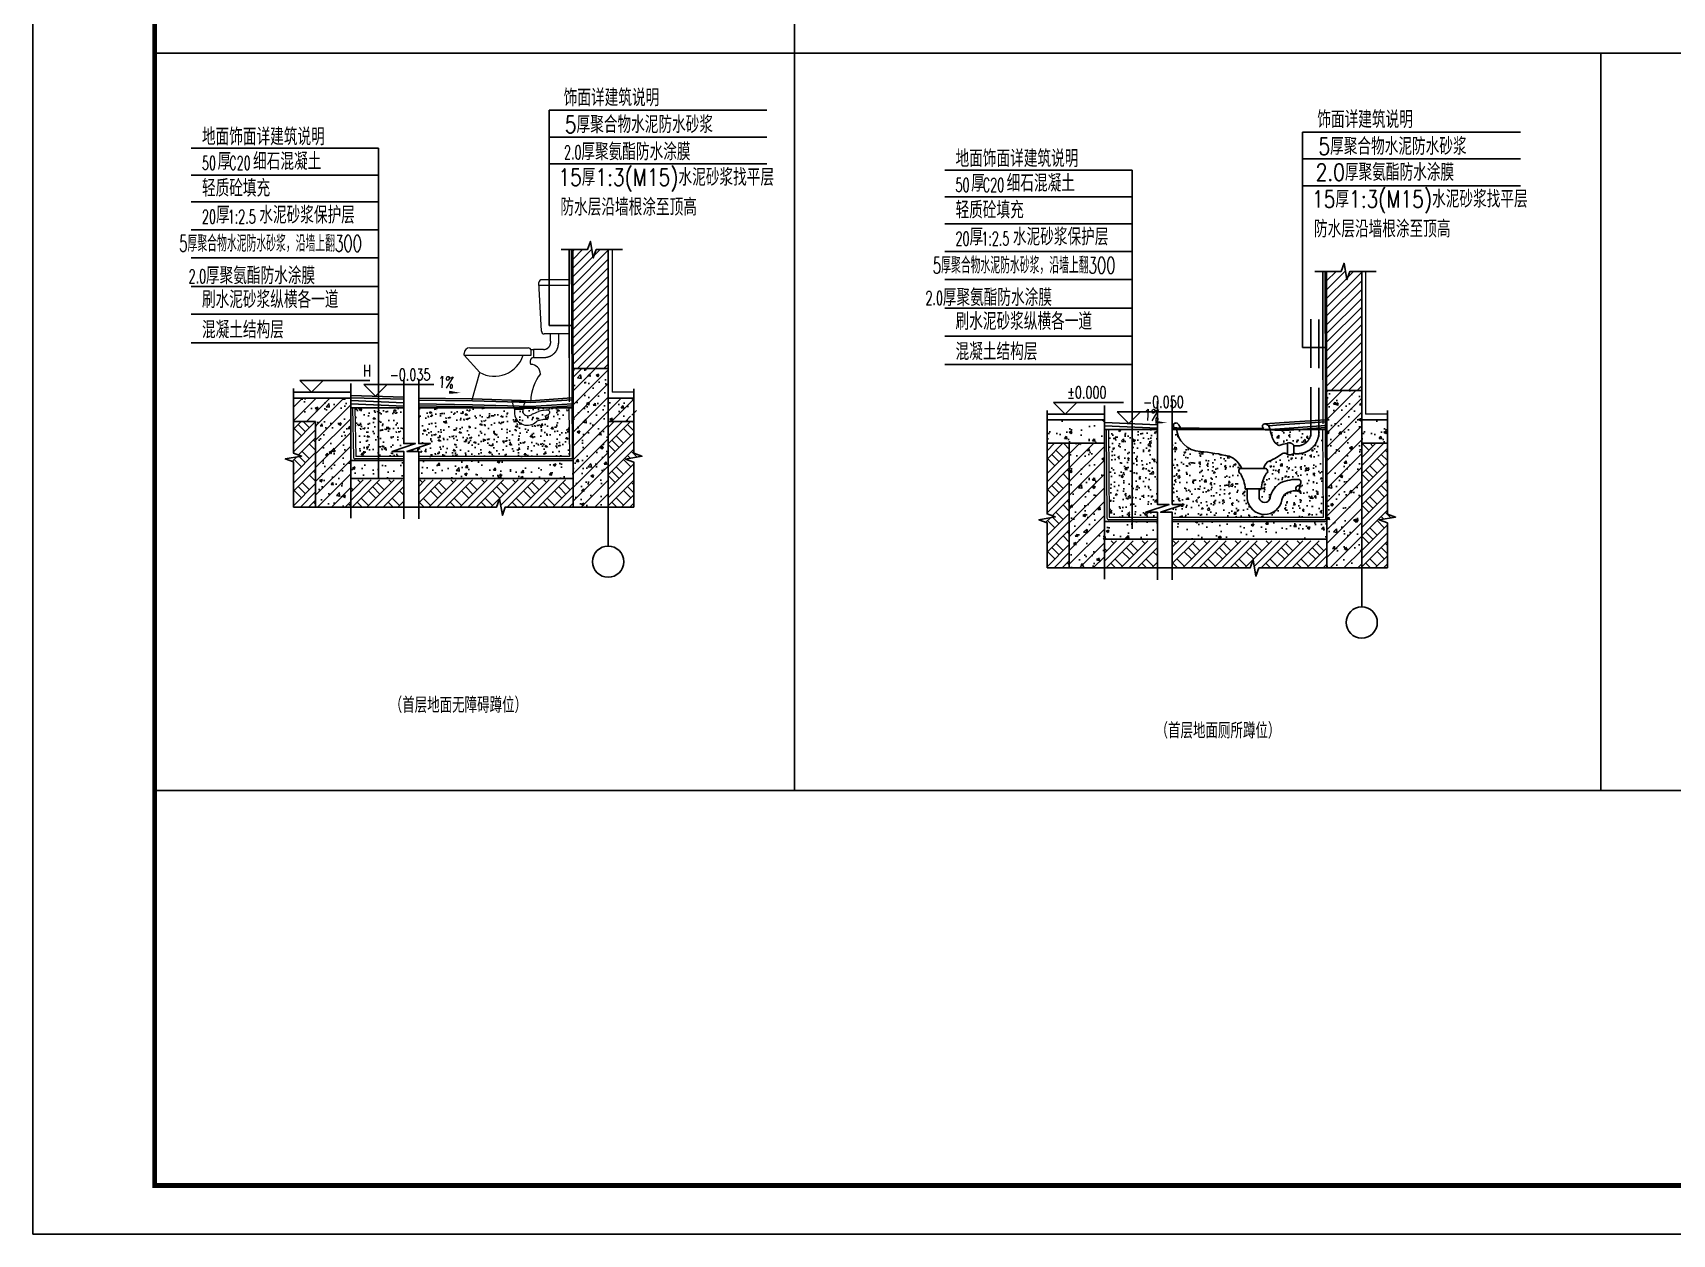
# Model space of a CAD drawing. Extents: x -1041549 to 749950, y -354245 to 17554.
# Drawn here: x -665001 to -656595, y -216064 to -209906 of the extents above; entities that cross this region are included whole.
import ezdxf
from ezdxf.enums import TextEntityAlignment as Align

# ---------------------------------------------------------------- set-up
doc = ezdxf.new("R2010")
doc.units = 0
doc.header["$LTSCALE"] = 1000
doc.header["$MEASUREMENT"] = 0
doc.linetypes.add('DASH', pattern=[0.35, 0.25, -0.1])
doc.linetypes.add('HIDDEN', pattern=[7.5, 5, -2.5])
for name, color, linetype in [('08', 8, 'Continuous'), ('8', 8, 'Continuous'), ('9', 9, 'Continuous'), ('AXIS', 3, 'Continuous'), ('AXIS_TEXT', 7, 'Continuous'), ('DIM_ELEV', 3, 'Continuous'), ('DIM_SYMB', 3, 'Continuous'), ('DOTE', 1, 'Continuous'), ('PUB_DIM', 3, 'Continuous'), ('PUB_TEXT', 7, 'Continuous'), ('PUB_TITLE', 4, 'Continuous'), ('WALL', 4, 'Continuous'), ('填充', 8, 'Continuous')]:
    doc.layers.add(name, color=color, linetype=linetype)
doc.layers.add('看线', color=253, linetype='Continuous', lineweight=13)
doc.styles.add('_TCH_DIM', font='SIMPLEX', dxfattribs={"bigfont": 'GBCBIG'})
doc.styles.add('COMPLEX', font='COMPLEX')
doc.styles.add('HZ', font='rs.shx', dxfattribs={"width": 0.8, "bigfont": 'hztxt.shx'})
doc.styles.add('天正', font='SIMPLEX', dxfattribs={"width": 0.8, "bigfont": 'HZTXT'})
pattern_1 = [(50, (-1325504.1, 1846505.72), (143.4520365, -12.550427), [15, -165]), (355, (-1325504.1, 1846505.72), (-27.750267, 150.438427), [12, -132]), (100.4514, (-1325492.14, 1846504.67), (115.701876, 137.887908), [12.748038, -140.228422]), (46.1842, (-1325504.1, 1846545.72), (213.44821, -33.103803), [22.5, -247.5]), (96.6356, (-1325486.3, 1846542.96), (186.932541, 194.823574), [19.122058, -210.3426]), (351.1842, (-1325504.1, 1846545.72), (186.93239, 194.82372), [18, -198]), (21, (-1325484.1, 1846535.72), (119.3814104, -80.523778), [15, -165]), (326, (-1325484.1, 1846535.72), (48.663066, 145.030009), [12, -132]), (71.4514, (-1325474.15, 1846529.01), (168.044526, 64.506099), [12.748038, -140.228422]), (37.5, (-1325504.095, 1846505.72), (2.4319711, 66.5787708), [0, -130.4, 0, -134, 0, -132.5]), (7.5, (-1325504.095, 1846505.72), (52.6139075, 78.8823424), [0, -76.4, 0, -127.4, 0, -50.5]), (327.5, (-1325548.695, 1846505.72), (106.7644872, -4.5109743), [0, -50, 0, -156, 0, -207]), (317.5, (-1325568.695, 1846505.72), (116.637234, 20.0209965), [0, -65, 0, -103.6, 0, -147])]
pattern_2 = [(50, (-1919663.35, -380402.55), (91.0923345, -7.9695428), [9.525, -104.775]), (355, (-1919663.35, -380402.55), (-17.621413, 95.5283214), [7.62, -83.82]), (100.451, (-1919655.76, -380403.21), (73.471251, 87.558344), [8.095, -89.045]), (46.1842, (-1919663.35, -380377.15), (135.53952, -21.021164), [14.2875, -157.1625]), (96.6356, (-1919652.05, -380378.9), (118.702117, 123.712778), [12.1425, -133.5675]), (351.184, (-1919663.35, -380377.15), (118.702303, 123.712559), [11.43, -125.73]), (21, (-1919650.65, -380383.5), (75.80744, -51.1327593), [9.525, -104.775]), (326, (-1919650.65, -380383.5), (30.901014, 92.093983), [7.62, -83.82]), (71.4514, (-1919644.33, -380387.76), (106.7082454, 40.961429), [8.095, -89.045]), (37.5, (-1919663.35, -380402.546), (1.5443016, 42.2775194), [0, -82.804, 0, -85.09, 0, -84.1375]), (7.5, (-1919663.35, -380402.546), (33.4098313, 50.0902874), [0, -48.514, 0, -80.899, 0, -32.0675]), (327.5, (-1919691.67, -380402.546), (67.7952976, -2.864372), [0, -31.75, 0, -99.06, 0, -131.445]), (317.5, (-1919704.37, -380402.546), (74.0645907, 12.7132455), [0, -41.275, 0, -65.786, 0, -93.345])]

# ---------------------------------------------------------------- blocks, each defined once
blk = doc.blocks.new('A$C54A371CA')
at = {"layer": '看线'}
for p, q in [((396.6, 482), (384.1, 731.8)), ((384.8, 717.7), (538.9, 717.7)), ((538.9, 746.2), (398.5, 746.2)), ((538.9, 468.3), (411, 468.3)), ((483.8, 468.4), (443.5, 468.4)), ((0, 359.2), (0, 368.3)), ((0, 359.2), (1.4, 359.2)), ((80.1, 270.7), (1.4, 359.2)), ((1.4, 359.2), (343.3, 359.2)), ((28.8, 397.1), (328.9, 397.1)), ((342.2, 388.2), (355.8, 388.2)), ((343.3, 359.2), (343.3, 382.7)), ((355.8, 347.9), (345.1, 344.6)), ((355.8, 388.2), (355.8, 347.9)), ((40, 125.9), (80.1, 270.7)), ((245.1, 121.6), (314, 121.6)), ((249.3, 125.9), (309.9, 125.9)), ((258.6, 82.9), (258.6, 58.3)), ((258.6, 82.9), (300.6, 82.9)), ((300.6, 82.9), (300.6, 72.4))]:
    blk.add_line(p, q, dxfattribs=at)
at = {"layer": '看线', "linetype": 'HIDDEN'}
for p, q in [((443.5, 434.2), (443.5, 468.3)), ((483.9, 468.3), (483.9, 419.9)), ((407.5, 388.2), (355.8, 388.2)), ((355.8, 347.9), (411.8, 347.9))]:
    blk.add_line(p, q, dxfattribs=at)
at = {"layer": '看线'}
blk.add_lwpolyline([(433.5, 77.3, -0.596526), (427.8, 52.1, 0.846514), (426.2, 30.1, 0.359148), (431.8, 53.9, -3.00203)], format="xyb", dxfattribs=at)
for centre, radius, start, end in [((398.5, 731.8), 14.4, 90.00002, 180.00002), ((411, 482.7), 14.4, 182.86362, 270.00002), ((28.8, 368.3), 28.8, 90.00002, 180.00002), ((155.4, 406.3), 155.1, 240.95987, 342.30554), ((328.9, 382.7), 14.4, 0.00002, 90.00002), ((367.5, 326.8), 28.6, 141.61449, 211.4862), ((577.6, 118.7), 235.8, 142.22797, 178.24962), ((342.8, 263.5), 48.4, 359.66226, 89.66226), ((249.8, 121.3), 4.69, 97.02066, 232.29444), ((238.2, 110.2), 11.5, 11.79293, 40.12639), ((-340.4, -86.6), 622.5, 15.8024, 18.65554), ((899.5, -86.6), 622.5, 161.3445, 164.19764), ((321, 110.2), 11.5, 139.87364, 168.20711), ((309.3, 121.3), 4.69, 307.7056, 82.97938), ((324.6, 66.4), 66.5, 187.06602, 314.13945), ((326.2, 74.6), 25.7, 184.79949, 276.8665), ((329.6, 78.4), 29.3, 269.34607, 315.5539), ((-138.6, 1277.8), 1314.3, 291.84754, 293.28219), ((412.6, -60.8), 89.8, 96.76202, 117.68934), ((433.5, -128.9), 206.2, 90, 104.77318), ((420.6, -60.7), 91, 86.45091, 101.77874)]:
    blk.add_arc(centre, radius, start, end, dxfattribs=at)
at = {"layer": '看线', "linetype": 'HIDDEN'}
for centre, radius, start, end in [((406.6, 426), 37.8, 271.39117, 12.52954), ((411.8, 419.9), 72.1, 312.79084, 1.32794), ((411.8, 419.9), 72, 270.00002, 312.7768)]:
    blk.add_arc(centre, radius, start, end, dxfattribs=at)
blk = doc.blocks.new('_AXISO')
blk.add_circle((0, 0), 0.5)
at = {"layer": 'AXIS_TEXT', "style": 'COMPLEX', "width": 1.041667}
blk.add_attdef('A', text='', height=0.56, dxfattribs=at).set_placement((-0.25, -0.28), (0.25, -0.28), align=Align.FIT)
blk = doc.blocks.new('A$C86594536')
at = {"linetype": 'DASH'}
for p, q in [((705.3, 483), (705.3, 1089.3)), ((745.9, 480.9), (745.9, 1087.2)), ((617, 393.9), (617.9, 434.6))]:
    blk.add_line(p, q, dxfattribs=at)
for p, q in [((464.4, 521.4), (38.6, 521.4)), ((584.6, 386.8), (584.6, 448.8)), ((374, 213.1), (445.1, 213.1))]:
    blk.add_line(p, q)
for points in [[(584.6, 448.8, -0.282964), (617.9, 434.6, -0.109279)], [(746.1, 496.6, -0.447155), (617, 393.9, -0.399621)], [(705.3, 496.6, -0.461066), (617.9, 434.6, -7.531578)], [(584.3, 386.8, 0.207005), (617, 393.9, 0.244222)]]:
    blk.add_lwpolyline(points, format="xyb", dxfattribs=at)
for points in [[(409.5, 316.7), (350.6, 316.7, 0.833833), (343.5, 290.3, -0.114684), (368.9, 213.1, 0.914346), (374, 213.1)], [(409.5, 316.7), (468.5, 316.7, -0.833833), (475.6, 290.3, 0.114684), (450.2, 213.1, -0.914346), (445.1, 213.1)], [(440, 213.1), (440, 165, 0.840809), (495.9, 166.8, -0.220309), (549.8, 243, -0.124884), (647.3, 260.3)], [(647.3, 260.3, -0.596526), (640.2, 228.7, 0.846514), (638.2, 201.3, 0.359148), (645.2, 231, -3.00203)], [(379, 213.1), (379, 160.5, 0.870749), (556, 156.4, -0.207932), (578.7, 189.3, -0.166888), (638.2, 201.3)]]:
    blk.add_lwpolyline(points, format="xyb")
at = {"layer": 'WALL'}
for points in [[(38.6, 521.4, 0.116062), (22.3, 545.8, 0.853199), (1, 532.6, 0.414214), (16.2, 525.5, 0.391873), (138.2, 403.6, -0.039653), (285.5, 379.2, -0.207988), (350.6, 316.7)], [(464.4, 521.4, -0.787367), (467.2, 545.3, -0.343113), (492.9, 525.1, 0.008139), (505, 483.8, 0.229251), (541.6, 434, -0.116501), (584.6, 444.2)], [(463.1, 316.7, -0.00397), (463.4, 319.2, -0.228721), (493.9, 356.8, 0.085904), (559.9, 394.4, -0.278038), (584.6, 390.4)]]:
    blk.add_lwpolyline(points, format="xyb", dxfattribs=at)

msp = doc.modelspace()

# ---------------------------------------------------------------- hatches: boundary and pattern name
h = msp.add_hatch()
h.set_pattern_fill('钢筋混凝土', color=8, scale=20)
h.set_pattern_definition([(45, (-1325504.095, 1846505.72), (-35.3553391, 35.3553391), []), (50, (-1325504.1, 1846505.72), (143.4520365, -12.550427), [15, -165]), (355, (-1325504.1, 1846505.72), (-27.750267, 150.438427), [12, -132]), (100.4514, (-1325492.14, 1846504.67), (115.701876, 137.887908), [12.748038, -140.228422]), (46.1842, (-1325504.1, 1846545.72), (213.44821, -33.103803), [22.5, -247.5]), (96.6356, (-1325486.3, 1846542.96), (186.932541, 194.823574), [19.122058, -210.3426]), (351.1842, (-1325504.1, 1846545.72), (186.93239, 194.82372), [18, -198]), (21, (-1325484.1, 1846535.72), (119.3814104, -80.523778), [15, -165]), (326, (-1325484.1, 1846535.72), (48.663066, 145.030009), [12, -132]), (71.4514, (-1325474.15, 1846529.01), (168.044526, 64.506099), [12.748038, -140.228422]), (37.5, (-1325504.095, 1846505.72), (2.4319711, 66.5787708), [0, -130.4, 0, -134, 0, -132.5]), (7.5, (-1325504.095, 1846505.72), (52.6139075, 78.8823424), [0, -76.4, 0, -127.4, 0, -50.5]), (327.5, (-1325548.695, 1846505.72), (106.7644872, -4.5109743), [0, -50, 0, -156, 0, -207]), (317.5, (-1325568.695, 1846505.72), (116.637234, 20.0209965), [0, -65, 0, -103.6, 0, -147])])
h.paths.add_polyline_path([(-663370.7, -211797.9), (-663370.7, -211777.9), (-663664.5, -211777.9), (-663664.5, -211897.9), (-663550.7, -211897.9), (-663550.7, -212336.5), (-663370.7, -212336.5), (-663370.7, -212189.4), (-663370.7, -212098.3), (-663370.7, -212098.3)])
h = msp.add_hatch()
h.set_pattern_fill('混凝土', color=8, scale=20)
h.set_pattern_definition([(50, (-1934278.35, -384359.55), (143.452037, -12.550427), [15, -165]), (355, (-1934278.35, -384359.55), (-27.750267, 150.438427), [12, -132]), (100.4514, (-1934266.4, -384360.59), (115.701876, 137.887908), [12.748038, -140.228422]), (46.1842, (-1934278.35, -384319.55), (213.44821, -33.103803), [22.5, -247.5]), (96.6356, (-1934260.56, -384322.3), (186.93254, 194.823574), [19.122058, -210.3426]), (351.1842, (-1934278.35, -384319.55), (186.93239, 194.82372), [18, -198]), (21, (-1934258.35, -384329.55), (119.38141, -80.523778), [15, -165]), (326, (-1934258.35, -384329.55), (48.663066, 145.030009), [12, -132]), (71.4514, (-1934248.4, -384336.26), (168.044526, 64.5061), [12.748038, -140.228422]), (37.5, (-1934278.35, -384359.546), (2.431971, 66.5787708), [0, -130.4, 0, -134, 0, -132.5]), (7.5, (-1934278.35, -384359.55), (52.6139075, 78.8823424), [0, -76.4, 0, -127.4, 0, -50.5]), (327.5, (-1934322.95, -384359.546), (106.7644872, -4.5109743), [0, -50, 0, -156, 0, -207]), (317.5, (-1934342.95, -384359.55), (116.637234, 20.0209965), [0, -65, 0, -103.6, 0, -147])])
h.paths.add_polyline_path([(-659800.4, -211889.8), (-659800.4, -212009.8), (-659686.5, -212009.8), (-659506.5, -212009.8), (-659506.5, -211909.8), (-659506.5, -211889.8)])
h = msp.add_hatch()
h.set_pattern_fill('混凝土', color=8, scale=20)
h.set_pattern_definition([(50, (-1932664.95, -384359.55), (143.452037, -12.550427), [15, -165]), (355, (-1932664.95, -384359.55), (-27.750267, 150.438427), [12, -132]), (100.4514, (-1932653, -384360.59), (115.701876, 137.887908), [12.748038, -140.228422]), (46.1842, (-1932664.95, -384319.55), (213.44821, -33.103803), [22.5, -247.5]), (96.6356, (-1932647.16, -384322.3), (186.93254, 194.823574), [19.122058, -210.3426]), (351.1842, (-1932664.95, -384319.55), (186.93239, 194.82372), [18, -198]), (21, (-1932644.95, -384329.55), (119.38141, -80.523778), [15, -165]), (326, (-1932644.95, -384329.55), (48.663066, 145.030009), [12, -132]), (71.4514, (-1932635, -384336.26), (168.044526, 64.5061), [12.748038, -140.228422]), (37.5, (-1932664.95, -384359.546), (2.431971, 66.5787708), [0, -130.4, 0, -134, 0, -132.5]), (7.5, (-1932664.95, -384359.546), (52.6139075, 78.8823424), [0, -76.4, 0, -127.4, 0, -50.5]), (327.5, (-1932709.55, -384359.546), (106.7644872, -4.5109743), [0, -50, 0, -156, 0, -207]), (317.5, (-1932729.55, -384359.55), (116.637234, 20.0209965), [0, -65, 0, -103.6, 0, -147])])
h.paths.add_polyline_path([(-658187, -211889.8), (-658187, -212009.8), (-658073.1, -212009.8), (-658055.3, -212009.8), (-658055.3, -211909.8), (-658055.3, -211889.8)])
h = msp.add_hatch()
h.set_pattern_fill('混凝土', color=8, scale=20)
h.set_pattern_definition(pattern_1)
h.paths.add_polyline_path([(-663098.8, -212189.4), (-663098.8, -212098.3), (-663370.7, -212098.3), (-663370.7, -212189.4)])
h = msp.add_hatch()
h.set_pattern_fill('混凝土', color=8, scale=20)
h.set_pattern_definition(pattern_1)
h.paths.add_polyline_path([(-662230.2, -212189.4), (-662230.3, -212098.3), (-663022.5, -212098.3), (-663022.5, -212189.4)])
h = msp.add_hatch()
h.set_pattern_fill('混凝土', color=8, scale=20)
h.set_pattern_definition([(50, (-1934278.35, -384559.55), (143.452037, -12.550427), [15, -165]), (355, (-1934278.35, -384559.55), (-27.750267, 150.438427), [12, -132]), (100.4514, (-1934266.4, -384560.59), (115.701876, 137.887908), [12.748038, -140.228422]), (46.1842, (-1934278.35, -384519.55), (213.44821, -33.103803), [22.5, -247.5]), (96.6356, (-1934260.56, -384522.3), (186.93254, 194.823574), [19.122058, -210.3426]), (351.1842, (-1934278.35, -384519.55), (186.93239, 194.82372), [18, -198]), (21, (-1934258.35, -384529.55), (119.38141, -80.523778), [15, -165]), (326, (-1934258.35, -384529.55), (48.663066, 145.030009), [12, -132]), (71.4514, (-1934248.4, -384536.26), (168.044526, 64.5061), [12.748038, -140.228422]), (37.5, (-1934278.35, -384559.546), (2.431971, 66.5787708), [0, -130.4, 0, -134, 0, -132.5]), (7.5, (-1934278.35, -384559.55), (52.6139075, 78.8823424), [0, -76.4, 0, -127.4, 0, -50.5]), (327.5, (-1934322.95, -384559.546), (106.7644872, -4.5109743), [0, -50, 0, -156, 0, -207]), (317.5, (-1934342.95, -384559.55), (116.637234, 20.0209965), [0, -65, 0, -103.6, 0, -147])])
h.paths.add_polyline_path([(-658365.9, -212501.3), (-658365.9, -212410.2), (-659158.4, -212410.2), (-659158.4, -212501.3)])
h.paths.add_polyline_path([(-659234.7, -212501.3), (-659234.7, -212410.2), (-659506.5, -212410.2), (-659506.5, -212501.3)])
at = {"layer": '08'}
h = msp.add_hatch(dxfattribs=at)
h.set_pattern_fill('夯实土壤', color=256, scale=20, style=0)
h.set_pattern_definition([(45, (-664260.09, -212925.77), (-79.479, 79.479), []), (45, (-664218.09, -212925.77), (-79.479, 79.479), []), (45, (-664176.09, -212925.77), (-79.479, 79.479), []), (135, (-664260.09, -212925.77), (-79.479, -79.479), [53, -59.4]), (135, (-664239.09, -212904.77), (-79.479, -79.479), [53, -59.4]), (135, (-664218.09, -212883.77), (-79.479, -79.479), [53, -59.4])])
h.paths.add_polyline_path([(-663550.7, -211897.9), (-663664.5, -211897.9), (-663664.5, -212060.2), (-663622.5, -212075.1), (-663706.5, -212089.9), (-663664.5, -212105.2), (-663664.5, -212336.5), (-663550.7, -212336.5)])
h = msp.add_hatch(dxfattribs=at)
h.set_pattern_fill('夯实土壤', color=256, scale=20, style=0)
h.set_pattern_definition([(45, (-664001.81, -212925.77), (-79.479, 79.479), []), (45, (-663959.81, -212925.77), (-79.479, 79.479), []), (45, (-663917.81, -212925.77), (-79.479, 79.479), []), (135, (-664001.81, -212925.77), (-79.479, -79.479), [53, -59.4]), (135, (-663980.81, -212904.77), (-79.479, -79.479), [53, -59.4]), (135, (-663959.81, -212883.77), (-79.479, -79.479), [53, -59.4])])
edge = h.paths.add_edge_path()
edge.add_line((-661961.4, -212090.7), (-661877.4, -212075.9))
edge.add_line((-661877.4, -212075.9), (-661919.4, -212060.6))
edge.add_line((-661919.4, -212060.6), (-661919.4, -211917.9))
edge.add_line((-661919.4, -211897.9), (-662051.1, -211897.9))
edge.add_line((-662051.1, -211917.9), (-662051.1, -212336.5))
edge.add_line((-662051.1, -212336.5), (-661919.4, -212336.5))
edge.add_line((-661919.4, -212336.5), (-661919.4, -212105.6))
edge.add_line((-661919.4, -212105.6), (-661961.4, -212090.7))
h = msp.add_hatch(dxfattribs=at)
h.set_pattern_fill('夯实土壤', color=8, scale=20, style=0)
h.set_pattern_definition([(45, (-660395.95, -213237.61), (-79.479, 79.479), []), (45, (-660353.95, -213237.61), (-79.479, 79.479), []), (45, (-660311.95, -213237.61), (-79.479, 79.479), []), (135, (-660395.95, -213237.61), (-79.479, -79.479), [53, -59.4]), (135, (-660374.95, -213216.61), (-79.479, -79.479), [53, -59.4]), (135, (-660353.95, -213195.61), (-79.479, -79.479), [53, -59.4])])
h.paths.add_polyline_path([(-659686.5, -212009.8), (-659800.4, -212009.8), (-659800.4, -212372), (-659758.4, -212386.9), (-659842.4, -212401.8), (-659800.4, -212417), (-659800.4, -212648.3), (-659686.5, -212648.3)])
h = msp.add_hatch(dxfattribs=at)
h.set_pattern_fill('夯实土壤', color=8, scale=20, style=0)
h.set_pattern_definition([(45, (-660137.68, -213237.61), (-79.479, 79.479), []), (45, (-660095.68, -213237.61), (-79.479, 79.479), []), (45, (-660053.68, -213237.61), (-79.479, 79.479), []), (135, (-660137.68, -213237.61), (-79.479, -79.479), [53, -59.4]), (135, (-660116.68, -213216.61), (-79.479, -79.479), [53, -59.4]), (135, (-660095.68, -213195.61), (-79.479, -79.479), [53, -59.4])])
h.paths.add_polyline_path([(-658097.3, -212402.6), (-658013.3, -212387.7), (-658055.3, -212372.5), (-658055.3, -212009.8), (-658187, -212009.8), (-658187, -212648.3), (-658055.3, -212648.3), (-658055.3, -212417.5)])
h = msp.add_hatch(dxfattribs=at)
h.set_pattern_fill('夯实土壤', color=256, scale=20, style=0)
h.set_pattern_definition([(45, (-663877.81, -212926.78), (-79.479, 79.479), []), (45, (-663835.81, -212926.78), (-79.479, 79.479), []), (45, (-663793.81, -212926.78), (-79.479, 79.479), []), (135, (-663877.81, -212926.78), (-79.479, -79.479), [53, -59.4]), (135, (-663856.81, -212905.78), (-79.479, -79.479), [53, -59.4]), (135, (-663835.81, -212884.78), (-79.479, -79.479), [53, -59.4])])
h.paths.add_polyline_path([(-663022.5, -212197.6), (-663022.5, -212337.5), (-662623.3, -212337.5), (-662608, -212295.5), (-662593.2, -212379.5), (-662578.3, -212337.5), (-662230.1, -212337.5), (-662230.3, -212197.6)])
h.paths.add_polyline_path([(-663098.8, -212337.5), (-663098.8, -212197.6), (-663370.7, -212197.6), (-663370.7, -212197.6), (-663370.7, -212337.5)])
h = msp.add_hatch(dxfattribs=at)
h.set_pattern_fill('夯实土壤', color=8, scale=20, style=0)
h.set_pattern_definition([(45, (-660013.68, -213238.62), (-79.479, 79.479), []), (45, (-659971.68, -213238.62), (-79.479, 79.479), []), (45, (-659929.68, -213238.62), (-79.479, 79.479), []), (135, (-660013.68, -213238.62), (-79.479, -79.479), [53, -59.4]), (135, (-659992.68, -213217.62), (-79.479, -79.479), [53, -59.4]), (135, (-659971.68, -213196.62), (-79.479, -79.479), [53, -59.4])])
h.paths.add_polyline_path([(-659158.4, -212509.5), (-659158.4, -212649.3), (-658759.2, -212649.3), (-658743.9, -212607.3), (-658729.1, -212691.3), (-658714.2, -212649.3), (-658365.9, -212649.3), (-658366.2, -212509.5)])
h.paths.add_polyline_path([(-659234.7, -212649.3), (-659234.7, -212509.5), (-659506.5, -212509.5), (-659506.5, -212509.5), (-659506.5, -212649.3)])
at = {"layer": '8'}
h = msp.add_hatch(dxfattribs=at)
h.set_pattern_fill('ANSI31', color=256, scale=20, style=0)
h.set_pattern_definition([(45, (-663901.414, -212825.773), (-22.45064, 22.45064), [])])
h.paths.add_polyline_path([(-662051.1, -211017.1), (-662112.1, -211017.1), (-662127, -211059.1), (-662141.8, -210975.1), (-662157.1, -211017.1), (-662231.2, -211017.1), (-662230.6, -211626.7), (-662051.1, -211626.7)])
h = msp.add_hatch(dxfattribs=at)
h.set_pattern_fill('ANSI31', color=8, scale=20, style=0)
h.set_pattern_definition([(45, (-660037.28, -212937.615), (-22.45064, 22.45064), [])])
h.paths.add_polyline_path([(-658187, -211128.9), (-658247.9, -211128.9), (-658262.8, -211170.9), (-658277.6, -211086.9), (-658292.9, -211128.9), (-658367.1, -211128.9), (-658366.5, -211738.5), (-658186.9, -211738.5)])
h = msp.add_hatch(dxfattribs=at)
h.set_pattern_fill('钢筋混凝土', color=256, scale=20, style=0)
h.set_pattern_definition([(45, (-2116880.87, -198508.75), (-35.355339, 35.355339), []), (50, (-2116880.87, -198508.75), (143.4520365, -12.550427), [15, -165]), (355, (-2116880.87, -198508.75), (-27.750267, 150.438427), [12, -132]), (100.4514, (-2116868.92, -198509.8), (115.701876, 137.887908), [12.748038, -140.228422]), (46.1842, (-2116880.87, -198468.75), (213.44821, -33.103803), [22.5, -247.5]), (96.6356, (-2116863.08, -198471.5), (186.93254, 194.823574), [19.122058, -210.3426]), (351.1842, (-2116880.87, -198468.75), (186.93239, 194.82372), [18, -198]), (21, (-2116860.87, -198478.75), (119.38141, -80.523778), [15, -165]), (326, (-2116860.87, -198478.75), (48.663066, 145.030009), [12, -132]), (71.4514, (-2116850.92, -198485.46), (168.044526, 64.5061), [12.748038, -140.228422]), (37.5, (-2116880.87, -198508.75), (2.431971, 66.5787708), [0, -130.4, 0, -134, 0, -132.5]), (7.5, (-2116880.87, -198508.75), (52.6139075, 78.8823424), [0, -76.4, 0, -127.4, 0, -50.5]), (327.5, (-2116925.47, -198508.75), (106.7644872, -4.5109743), [0, -50, 0, -156, 0, -207]), (317.5, (-2116945.47, -198508.75), (116.637234, 20.0209965), [0, -65, 0, -103.6, 0, -147])])
edge = h.paths.add_edge_path()
edge.add_line((-661919.4, -211917.9), (-661919.4, -211878.6))
edge.add_line((-661919.4, -211878.6), (-661961.4, -211858.8))
edge.add_line((-661961.4, -211858.8), (-661877.4, -211876.9))
edge.add_line((-661877.4, -211876.9), (-661919.4, -211823.3))
edge.add_line((-661919.4, -211823.3), (-661919.4, -211789.9))
edge.add_line((-661919.4, -211777.9), (-662051.1, -211777.9))
edge.add_line((-662051.1, -211847.9), (-662051.1, -211626.8))
edge.add_line((-662051.1, -211626.8), (-662230.6, -211626.8))
edge.add_line((-662230.6, -211626.8), (-662230.4, -211847.9))
edge.add_line((-662230.4, -211847.9), (-662230.4, -212236.5))
edge.add_line((-662230.4, -212336.5), (-662051.1, -212336.5))
edge.add_line((-662051.1, -212336.5), (-662051.1, -211897.9))
edge.add_line((-662051.1, -211897.9), (-661919.4, -211897.9))
h = msp.add_hatch(dxfattribs=at)
h.set_pattern_fill('钢筋混凝土', color=8, scale=20, style=0)
h.set_pattern_definition([(45, (-1934278.35, -384359.546), (-35.355339, 35.355339), []), (50, (-1934278.35, -384359.55), (143.452037, -12.550427), [15, -165]), (355, (-1934278.35, -384359.55), (-27.750267, 150.438427), [12, -132]), (100.4514, (-1934266.4, -384360.59), (115.701876, 137.887908), [12.748038, -140.228422]), (46.1842, (-1934278.35, -384319.55), (213.44821, -33.103803), [22.5, -247.5]), (96.6356, (-1934260.56, -384322.3), (186.93254, 194.823574), [19.122058, -210.3426]), (351.1842, (-1934278.35, -384319.55), (186.93239, 194.82372), [18, -198]), (21, (-1934258.35, -384329.55), (119.38141, -80.523778), [15, -165]), (326, (-1934258.35, -384329.55), (48.663066, 145.030009), [12, -132]), (71.4514, (-1934248.4, -384336.26), (168.044526, 64.5061), [12.748038, -140.228422]), (37.5, (-1934278.35, -384359.546), (2.431971, 66.5787708), [0, -130.4, 0, -134, 0, -132.5]), (7.5, (-1934278.35, -384359.55), (52.6139075, 78.8823424), [0, -76.4, 0, -127.4, 0, -50.5]), (327.5, (-1934322.95, -384359.546), (106.7644872, -4.5109743), [0, -50, 0, -156, 0, -207]), (317.5, (-1934342.95, -384359.55), (116.637234, 20.0209965), [0, -65, 0, -103.6, 0, -147])])
h.paths.add_polyline_path([(-658366.2, -212410.2), (-658365.9, -212648.3), (-658187, -212648.3), (-658187, -211887.1), (-658187, -211738.5), (-658366.7, -211738.6)])
h = msp.add_hatch(dxfattribs=at)
h.set_pattern_fill('钢筋混凝土', color=8, scale=20, style=0)
h.set_pattern_definition([(45, (-1934278.35, -384559.546), (-35.355339, 35.355339), []), (50, (-1934278.35, -384559.55), (143.452037, -12.550427), [15, -165]), (355, (-1934278.35, -384559.55), (-27.750267, 150.438427), [12, -132]), (100.4514, (-1934266.4, -384560.59), (115.701876, 137.887908), [12.748038, -140.228422]), (46.1842, (-1934278.35, -384519.55), (213.44821, -33.103803), [22.5, -247.5]), (96.6356, (-1934260.56, -384522.3), (186.93254, 194.823574), [19.122058, -210.3426]), (351.1842, (-1934278.35, -384519.55), (186.93239, 194.82372), [18, -198]), (21, (-1934258.35, -384529.55), (119.38141, -80.523778), [15, -165]), (326, (-1934258.35, -384529.55), (48.663066, 145.030009), [12, -132]), (71.4514, (-1934248.4, -384536.26), (168.044526, 64.5061), [12.748038, -140.228422]), (37.5, (-1934278.35, -384559.546), (2.431971, 66.5787708), [0, -130.4, 0, -134, 0, -132.5]), (7.5, (-1934278.35, -384559.55), (52.6139075, 78.8823424), [0, -76.4, 0, -127.4, 0, -50.5]), (327.5, (-1934322.95, -384559.546), (106.7644872, -4.5109743), [0, -50, 0, -156, 0, -207]), (317.5, (-1934342.95, -384559.55), (116.637234, 20.0209965), [0, -65, 0, -103.6, 0, -147])])
h.paths.add_polyline_path([(-659686.5, -212009.8), (-659506.5, -212009.8), (-659506.5, -212648.3), (-659686.5, -212648.3)])
at = {"layer": '填充'}
h = msp.add_hatch(dxfattribs=at)
h.set_pattern_fill('AR-CONC', color=256, scale=50, style=0)
h.set_pattern_definition([(50, (-1325504.095, 1846505.72), (91.0923345, -7.9695428), [9.525, -104.775]), (355, (-1325504.095, 1846505.72), (-17.621413, 95.5283214), [7.62, -83.82]), (100.451, (-1325496.5, 1846505.055), (73.471251, 87.558344), [8.095, -89.045]), (46.1842, (-1325504.1, 1846531.12), (135.5395204, -21.021164), [14.2875, -157.1625]), (96.6356, (-1325492.8, 1846529.37), (118.702117, 123.712778), [12.1425, -133.5675]), (351.184, (-1325504.1, 1846531.12), (118.702303, 123.712559), [11.43, -125.73]), (21, (-1325491.395, 1846524.77), (75.80744, -51.1327593), [9.525, -104.775]), (326, (-1325491.395, 1846524.77), (30.901014, 92.093983), [7.62, -83.82]), (71.4514, (-1325485.08, 1846520.51), (106.7082454, 40.961429), [8.095, -89.045]), (37.5, (-1325504.095, 1846505.72), (1.54430163, 42.27751944), [0, -82.804, 0, -85.09, 0, -84.1375]), (7.5, (-1325504.095, 1846505.72), (33.4098313, 50.0902874), [0, -48.514, 0, -80.899, 0, -32.0675]), (327.5, (-1325532.416, 1846505.72), (67.7952976, -2.864372), [0, -31.75, 0, -99.06, 0, -131.445]), (317.5, (-1325545.116, 1846505.72), (74.0645907, 12.7132455), [0, -41.275, 0, -65.786, 0, -93.345])])
h.paths.add_polyline_path([(-663098.8, -212077.3), (-663098.8, -212051.2), (-663158.8, -212051.2), (-663038.8, -212011.2), (-663098.8, -212011.2), (-663098.8, -211827.9), (-663349.7, -211827.9), (-663345.5, -212077.3)])
h.paths.add_polyline_path([(-663022.5, -212051.2), (-663022.5, -212077.3), (-662248.9, -212077.3), (-662252.2, -211827.9), (-663022.5, -211827.9), (-663022.5, -212011.2), (-662962.5, -212011.2), (-663082.5, -212051.2)])
h = msp.add_hatch(dxfattribs=at)
h.set_pattern_fill('AR-CONC', color=256, scale=50, style=0)
h.set_pattern_definition(pattern_2)
h.paths.add_polyline_path([(-659234.7, -211939.8), (-659485.5, -211939.8), (-659481.4, -212389.2), (-659234.7, -212389.2), (-659234.7, -212363.1), (-659294.7, -212363.1), (-659174.7, -212323.1), (-659234.7, -212323.1)])
h = msp.add_hatch(dxfattribs=at)
h.set_pattern_fill('AR-CONC', color=256, scale=50, style=0)
h.set_pattern_definition(pattern_2)
h.paths.add_polyline_path([(-658802.1, -212138.9, 0.207988), (-658867.1, -212076.4, 0.039653), (-659014.5, -212052, -0.369999), (-659135.7, -211939.8), (-659158.4, -211939.8), (-659158.4, -212323.1), (-659098.4, -212323.1), (-659218.4, -212363.1), (-659158.4, -212363.1), (-659158.4, -212389.2), (-658384.7, -212389.2), (-658388.1, -211939.8), (-658406.7, -211939.8), (-658406.7, -211961.8, -0.439598), (-658535.7, -212061.7, -0.205402), (-658568.1, -212068.9), (-658568.1, -212065.3, 0.278038), (-658592.7, -212061.2, -0.085904), (-658658.8, -212098.8, 0.228721), (-658689.3, -212136.4, 0.00397), (-658689.5, -212138.9), (-658684.2, -212138.9, -0.833833), (-658677.1, -212165.3, 0.114684), (-658702.5, -212242.6, -0.914346), (-658707.6, -212242.6), (-658712.6, -212242.6), (-658712.6, -212290.6, 0.81355), (-658657.1, -212290.7, -0.22465), (-658602.9, -212212.6, -0.124884), (-658505.3, -212195.4, -0.499887), (-658507.5, -212224.6, -0.359148), (-658514.5, -212254.3, 0.166888), (-658573.9, -212266.4, 0.207932), (-658596.6, -212299.2, -0.870749), (-658773.6, -212295.1), (-658773.6, -212242.6), (-658778.7, -212242.6, -0.914346), (-658783.8, -212242.6, 0.114684), (-658809.2, -212165.3, -0.833833)])
h.paths.add_polyline_path([(-658447.4, -211959), (-658447.4, -211939.8), (-658530.9, -211939.8), (-658583.1, -211943.3), (-658656.8, -211941, 0.006074), (-658647.6, -211971.8, 0.229251), (-658611, -212021.6, -0.116501), (-658568.1, -212011.4), (-658568.1, -212006.8, -0.282964), (-658534.8, -212021, 0.461066)], flags=17)

# ---------------------------------------------------------------- linework, layer by layer
at = {"color": 8}
for p, q in [((-661094.7, -205813.6), (-661094.7, -210010.6)), ((-664376.2, -210010.6), (-652726.2, -210010.6)), ((-661094.7, -210010.6), (-661094.7, -213790)), ((-656961.5, -210010.6), (-656961.5, -213790)), ((-659506.5, -211859.8), (-659800.4, -211859.8)), ((-664376.2, -213790), (-652726.2, -213790))]:
    msp.add_line(p, q, dxfattribs=at)
msp.add_line((-663370.7, -211747.9), (-663664.5, -211747.9))
for points in [[(-663370.7, -211797.9), (-663370.7, -211747.9)], [(-663370.7, -211808), (-663098.8, -211819.8)], [(-663023.2, -211817.9), (-662746.7, -211822.2), (-662447.2, -211831.4), (-662234.6, -211817.1)], [(-659506.5, -211909.8), (-659506.5, -211859.8)], [(-659506.5, -211919.8), (-659234.7, -211931.6)], [(-659159, -211929.8), (-658882.6, -211934), (-658583.1, -211943.3), (-658370.5, -211928.9)]]:
    msp.add_lwpolyline(points)
at = {"color": 2}
for points in [[(-663371.1, -211764.2), (-663098.8, -211772.8)], [(-663370.7, -211776.4), (-663099.3, -211782.8)], [(-663370.7, -211790.7), (-663098.8, -211802.9)], [(-663023, -211807.9), (-662746.5, -211812.2), (-662447.4, -211821.4), (-662235.3, -211807.1)], [(-663022.7, -211787.9), (-662746, -211792.2), (-662447.8, -211801.4), (-662236.6, -211787.1)], [(-663022.5, -211777.9), (-662745.8, -211782.2), (-662447.9, -211791.4), (-662237.3, -211777.2)], [(-659506.5, -211902.5), (-659234.7, -211914.7)], [(-658681.4, -211910.6), (-658583.8, -211903.2), (-658373.2, -211889)], [(-658665.3, -211919.7), (-658583.6, -211913.3), (-658372.5, -211899)], [(-658657.2, -211939.8), (-658583.3, -211933.3), (-658371.2, -211918.9)]]:
    msp.add_lwpolyline(points, dxfattribs=at)
at = {"layer": '08'}
for p, q in [((-661919.4, -211897.9), (-662051.1, -211897.9)), ((-658055.3, -212009.8), (-658187, -212009.8))]:
    msp.add_line(p, q, dxfattribs=at)
at = {"layer": '9'}
for p, q in [((-663370.7, -211777.9), (-663664.5, -211777.9)), ((-663550.7, -211897.9), (-663550.7, -212336.5)), ((-663550.7, -211897.9), (-663550.7, -212336.5)), ((-659506.5, -211889.8), (-659800.4, -211889.8))]:
    msp.add_line(p, q, dxfattribs=at)
at = {"layer": 'AXIS'}
for p, q in [((-662051.1, -212336.5), (-662051.1, -212536.5)), ((-658187, -212648.3), (-658187, -212848.3))]:
    msp.add_line(p, q, dxfattribs=at)
at = {"layer": 'DIM_ELEV'}
for p, q in [((-663572.1, -211747.9), (-663632.1, -211687.9)), ((-663632.1, -211687.9), (-663273.5, -211687.9)), ((-663572.1, -211747.9), (-663512.1, -211687.9)), ((-663243.8, -211768.3), (-663303.8, -211708.3)), ((-663303.8, -211708.3), (-662945.1, -211708.3)), ((-663243.8, -211768.3), (-663183.8, -211708.3)), ((-659708, -211859.8), (-659768, -211799.8)), ((-659768, -211799.8), (-659409.3, -211799.8)), ((-659708, -211859.8), (-659648, -211799.8)), ((-659380.9, -211908.2), (-659440.9, -211848.2)), ((-659440.9, -211848.2), (-659082.3, -211848.2)), ((-659380.9, -211908.2), (-659320.9, -211848.2))]:
    msp.add_line(p, q, dxfattribs=at)
at = {"layer": 'DIM_SYMB'}
for points in [[(-662966.3, -211742.8, 0, 0, 0), (-662806.5, -211751.4, 0, 16, 0), (-662866.4, -211748.2, 0, 0, 0)], [(-659345.7, -211896.1, 0, 0, 0), (-659185.8, -211904.7, 0, 16, 0), (-659245.8, -211901.5, 0, 0, 0)]]:
    msp.add_lwpolyline(points, format="xyseb", dxfattribs=at)
at = {"layer": 'DOTE', "ltscale": 0.2}
for p, q in [((-662051.1, -211072.9), (-662051.1, -212414.7)), ((-658187, -211184.7), (-658187, -212726.5)), ((-663370.7, -211703.3), (-663370.7, -212393.5)), ((-662051.1, -211775.2), (-662051.1, -212478.7)), ((-659506.5, -211815.2), (-659506.5, -212705.3)), ((-658187, -211887.1), (-658187, -212790.5))]:
    msp.add_line(p, q, dxfattribs=at)
at = {"layer": 'PUB_DIM'}
for p, q in [((-662354, -211406.3), (-662354, -210302.4)), ((-661236.5, -210302.4), (-662354, -210302.4)), ((-661236.5, -210439.9), (-662354, -210439.9)), ((-658489.9, -211518.2), (-658489.9, -210414.2)), ((-657372.3, -210414.2), (-658489.9, -210414.2)), ((-663228.8, -210497.1), (-664189, -210497.1)), ((-663228.8, -211757.4), (-663228.8, -210497.1)), ((-657372.3, -210551.7), (-658489.9, -210551.7)), ((-663228.8, -210634.6), (-664189, -210634.6)), ((-661236.5, -210577.4), (-662354, -210577.4)), ((-659364.7, -210609), (-660324.9, -210609)), ((-659364.7, -212448.5), (-659364.7, -210609)), ((-657372.3, -210689.2), (-658489.9, -210689.2)), ((-663228.8, -210772.1), (-664189, -210772.1)), ((-659364.7, -210746.5), (-660324.9, -210746.5)), ((-659364.7, -210884), (-660324.9, -210884)), ((-663228.8, -210914.9), (-664189, -210914.9)), ((-663228.8, -211058.3), (-664189, -211058.3)), ((-659364.7, -211026.8), (-660324.9, -211026.8)), ((-663228.8, -211205.4), (-664189, -211205.4)), ((-659364.7, -211170.1), (-660324.9, -211170.1)), ((-659364.7, -211317.3), (-660324.9, -211317.3)), ((-663228.8, -211348.6), (-664189, -211348.6)), ((-662354, -211406.3), (-662230.9, -211406.2)), ((-663228.8, -211494), (-664189, -211494)), ((-659364.7, -211460.5), (-660324.9, -211460.5)), ((-658489.9, -211518.2), (-658366.8, -211518.1)), ((-659364.7, -211605.8), (-660324.9, -211605.8)), ((-663228.8, -212184.3), (-663228.8, -211757.4))]:
    msp.add_line(p, q, dxfattribs=at)
for points in [[(-662291.2, -211017.1), (-662157.1, -211017.1), (-662141.8, -210975.1), (-662127, -211059.1), (-662112.1, -211017.1), (-661977.9, -211017.1)], [(-658427.1, -211128.9), (-658292.9, -211128.9), (-658277.6, -211086.9), (-658262.8, -211170.9), (-658247.9, -211128.9), (-658113.7, -211128.9)], [(-663664.5, -212336.5), (-663664.5, -212105.2), (-663706.5, -212089.9), (-663622.5, -212075.1), (-663664.5, -212060.2), (-663664.5, -211728.9)], [(-663098.8, -211681.2), (-663098.8, -212011.2), (-663038.8, -212011.2), (-663158.8, -212051.2), (-663098.8, -212051.2), (-663098.8, -212397.1)], [(-663022.5, -211681.2), (-663022.5, -212011.2), (-662962.5, -212011.2), (-663082.5, -212051.2), (-663022.5, -212051.2), (-663022.5, -212397.1)], [(-661919.4, -211729.7), (-661919.4, -212060.6), (-661877.4, -212075.9), (-661961.4, -212090.7), (-661919.4, -212105.6), (-661919.4, -212336.5)], [(-659234.7, -211793.1), (-659234.7, -212323.1), (-659174.7, -212323.1), (-659294.7, -212363.1), (-659234.7, -212363.1), (-659234.7, -212708.9)], [(-659158.4, -211793.1), (-659158.4, -212323.1), (-659098.4, -212323.1), (-659218.4, -212363.1), (-659158.4, -212363.1), (-659158.4, -212708.9)], [(-659800.4, -212648.3), (-659800.4, -212417), (-659842.4, -212401.8), (-659758.4, -212386.9), (-659800.4, -212372), (-659800.4, -211840.8)], [(-658055.3, -211841.6), (-658055.3, -212372.5), (-658013.3, -212387.7), (-658097.3, -212402.6), (-658055.3, -212417.5), (-658055.3, -212648.3)], [(-663664.5, -212336.5), (-662623.3, -212336.5), (-662608, -212294.5), (-662593.2, -212378.5), (-662578.3, -212336.5), (-661919.4, -212336.5)], [(-659800.4, -212648.3), (-658759.2, -212648.3), (-658743.9, -212606.3), (-658729.1, -212690.3), (-658714.2, -212648.3), (-658055.3, -212648.3)]]:
    msp.add_lwpolyline(points, dxfattribs=at)
at = {"layer": 'PUB_TITLE'}
msp.add_lwpolyline([(-665001.2, -216063.6), (-650151.2, -216063.6), (-650151.2, -205563.6), (-665001.2, -205563.6)], close=True, dxfattribs=at)
at = {"layer": 'PUB_TITLE', "const_width": 25}
msp.add_lwpolyline([(-664376.2, -215813.6), (-650401.2, -215813.6), (-650401.2, -205813.6), (-664376.2, -205813.6)], close=True, dxfattribs=at)
at = {"layer": 'WALL', "ltscale": 4}
for p, q in [((-662051.1, -212336.5), (-662051.1, -211017.1)), ((-658187, -212648.3), (-658187, -211128.9)), ((-663664.5, -212198.3), (-663664.5, -212198.3)), ((-659800.4, -212510.2), (-659800.4, -212510.2))]:
    msp.add_line(p, q, dxfattribs=at)
at = {"layer": 'WALL'}
for p, q in [((-663098.8, -211827.9), (-663370.7, -211827.9)), ((-662236.9, -211827.9), (-663022.5, -211827.9)), ((-661919.4, -211777.9), (-662051.1, -211777.9)), ((-658055.3, -211889.8), (-658187, -211889.8)), ((-659234.7, -211939.8), (-659506.5, -211939.8)), ((-658372.7, -211939.8), (-659158.4, -211939.8)), ((-662230.2, -212189.4), (-662230.3, -212098.3)), ((-658365.9, -212410.2), (-658365.9, -212648.3)), ((-659158.4, -212501.3), (-658366.1, -212501.3))]:
    msp.add_line(p, q, dxfattribs=at)
for points in [[(-662231.2, -211017.1), (-662230.3, -212098.3), (-663022.5, -212098.3)], [(-658367.1, -211128.9), (-658366.2, -212410.2), (-659158.4, -212410.2)], [(-663098.8, -212098.3), (-663370.7, -212098.3), (-663370.7, -211797.9)], [(-663550.7, -211897.9), (-663664.5, -211897.9)], [(-659234.7, -212410.2), (-659506.5, -212410.2), (-659506.5, -211909.8)], [(-659686.5, -212009.8), (-659800.4, -212009.8)], [(-663370.7, -212336.5), (-663370.7, -212189.4), (-663098.8, -212189.4)], [(-663022.5, -212189.4), (-662230.2, -212189.4), (-662230.1, -212336.5)], [(-659506.5, -212648.3), (-659506.5, -212501.3), (-659234.7, -212501.3)]]:
    msp.add_lwpolyline(points, dxfattribs=at)
at = {"layer": 'WALL', "ltscale": 4}
for points in [[(-662230.6, -211626.8), (-662051.1, -211626.6)], [(-658366.5, -211738.6), (-658187, -211738.5)]]:
    msp.add_lwpolyline(points, dxfattribs=at)
at = {"layer": 'WALL'}
msp.add_lwpolyline([(-659686.5, -212009.8), (-659506.5, -212009.8), (-659506.5, -212648.3), (-659686.5, -212648.3)], close=True, dxfattribs=at)
at = {"layer": '看线'}
for p, q in [((-662251.2, -211572.3), (-662251.2, -211017.1)), ((-662240.2, -211017.1), (-662236.2, -212089.3)), ((-662031.1, -211017.1), (-662031.1, -211747.9)), ((-658387.1, -211684.2), (-658387.1, -211128.9)), ((-658376.1, -211128.9), (-658372.1, -212401.2)), ((-658167, -211128.9), (-658167, -211859.8)), ((-661919.4, -211747.9), (-662031.1, -211747.9)), ((-663361, -211827.9), (-663357.5, -212080.3)), ((-663349.7, -211827.9), (-663345.5, -212077.3)), ((-662252.2, -211827.9), (-662248.9, -212077.3)), ((-658055.3, -211859.8), (-658167, -211859.8)), ((-659496.9, -211939.8), (-659493.4, -212392.2)), ((-659485.5, -211939.8), (-659481.4, -212389.2)), ((-658388.1, -211939.8), (-658384.7, -212389.2)), ((-663098.8, -212089.3), (-663348.5, -212089.3)), ((-663098.8, -212077.3), (-663345.5, -212077.3)), ((-662248.9, -212077.3), (-663022.5, -212077.3)), ((-662236.2, -212089.3), (-663022.5, -212089.3)), ((-659234.7, -212401.2), (-659484.4, -212401.2)), ((-659234.7, -212389.2), (-659481.4, -212389.2)), ((-658384.7, -212389.2), (-659158.4, -212389.2)), ((-658372.1, -212401.2), (-659158.4, -212401.2))]:
    msp.add_line(p, q, dxfattribs=at)
for points in [[(-662251.2, -211017.1), (-662251.2, -211797.9)], [(-658387.1, -211128.9), (-658387.1, -211909.8)]]:
    msp.add_lwpolyline(points, dxfattribs=at)
for centre in [(-663348.5, -212080.3), (-659484.4, -212392.2)]:
    msp.add_arc(centre, 9, 180.00002, 270.00002, dxfattribs=at)

# ---------------------------------------------------------------- block references
for name, p in [('A$C54A371CA', (-662789.8, -211917.3)), ('A$C86594536', (-659152.7, -212455.6))]:
    msp.add_blockref(name, p)
at = {"layer": 'AXIS', "xscale": 160, "yscale": 160, "zscale": 160}
for p in [(-662051.1, -212616.5), (-658187, -212928.3)]:
    msp.add_blockref('_AXISO', p, dxfattribs=at)

# ---------------------------------------------------------------- texts
at = {"layer": 'DIM_SYMB', "color": 7, "style": 'HZ', "width": 0.8}
for s, p in [('（首层地面无障碍蹲位）', (-663171, -213391.4, 4720.5)), ('（首层地面厕所蹲位）', (-659244.1, -213522.5, 4720.5))]:
    msp.add_text(s, height=80, dxfattribs=at).set_placement(p)
at = {"layer": 'PUB_TEXT'}
for s, height, style, width, p in [('饰面详建筑说明', 87.5, '天正', 0.8, (-662279, -210282)), ('5厚聚合物水泥防水砂浆', 87.5, '天正', 0.8, (-662273.2, -210419.5)), ('饰面详建筑说明', 87.5, '天正', 0.8, (-658414.8, -210393.9)), ('地面饰面详建筑说明', 87.5, '天正', 0.8, (-664133.8, -210482)), ('2.0', 70, '天正', 0.6, (-662277.3, -210553.1)), ('厚聚氨酯防水涂膜', 87.5, '天正', 0.8, (-662188.6, -210558.9)), ('5厚聚合物水泥防水砂浆', 87.5, '天正', 0.8, (-658409.1, -210531.4)), ('50', 70, '天正', 0.6, (-664133.8, -210608.4)), ('厚', 87.5, '天正', 0.8, (-664053.8, -210608.4)), ('C20', 70, '天正', 0.6, (-663993.8, -210608.4)), ('细石混凝土', 87.5, '天正', 0.8, (-663871.8, -210608.4)), ('地面饰面详建筑说明', 87.5, '天正', 0.8, (-660269.7, -210593.9)), ('2.0厚聚氨酯防水涂膜', 87.5, '天正', 0.8, (-658423.2, -210664.2)), ('轻质砼填充', 87.5, '天正', 0.8, (-664133.8, -210745.9)), ('15厚1:3(M15)水泥砂浆找平层', 87.5, '天正', 0.8, (-662306.2, -210689.8)), ('50', 70, '天正', 0.6, (-660269.7, -210720.2)), ('厚', 87.5, '天正', 0.8, (-660189.7, -210720.2)), ('C20', 70, '天正', 0.6, (-660129.7, -210720.2)), ('细石混凝土', 87.5, '天正', 0.8, (-660007.7, -210720.2)), ('15厚1:3(M15)水泥砂浆找平层', 87.5, '天正', 0.8, (-658442, -210801.7)), ('20', 70, '天正', 0.6, (-664133.8, -210883.4)), ('厚', 87.5, '天正', 0.8, (-664061.8, -210883.4)), ('1:2.5', 70, '天正', 0.6, (-664001.8, -210883.4)), ('水泥砂浆保护层', 87.5, '天正', 0.8, (-663839.8, -210883.4)), ('防水层沿墙根涂至顶高', 87.5, '天正', 0.8, (-662295.8, -210843)), ('轻质砼填充', 87.5, '天正', 0.8, (-660269.7, -210857.7)), ('厚', 87.5, '天正', 0.8, (-660197.7, -210995.2)), ('水泥砂浆保护层', 87.5, '天正', 0.8, (-659975.7, -210995.2)), ('防水层沿墙根涂至顶高', 87.5, '天正', 0.8, (-658431.7, -210954.8)), ('5厚聚合物水泥防水砂浆，沿墙上翻3OO', 84, '天正', 0.6, (-664250.9, -211027.5)), ('20', 70, '天正', 0.6, (-660269.7, -210995.2)), ('1:2.5', 70, '天正', 0.6, (-660137.7, -210995.2)), ('5厚聚合物水泥防水砂浆，沿墙上翻3OO', 84, '天正', 0.6, (-660386.7, -211139.3)), ('2.0', 70, '天正', 0.6, (-664202.2, -211188.3)), ('厚聚氨酯防水涂膜', 87.5, '天正', 0.8, (-664113.5, -211194.1)), ('刷水泥砂浆纵横各一道', 87.5, '天正', 0.8, (-664133.8, -211316.7)), ('2.0', 70, '天正', 0.6, (-660423.8, -211300.1)), ('厚聚氨酯防水涂膜', 87.5, '天正', 0.8, (-660335.2, -211305.9)), ('刷水泥砂浆纵横各一道', 87.5, '天正', 0.8, (-660269.7, -211428.5)), ('混凝土结构层', 87.5, '天正', 0.8, (-664133.8, -211471.8)), ('混凝土结构层', 87.5, '天正', 0.8, (-660269.7, -211583.6)), ('H', 59.5, '_TCH_DIM', 0.705882, (-663307.5, -211666.9)), ('%%P0.000', 59.5, '_TCH_DIM', 0.705882, (-659697.3, -211778.8))]:
    msp.add_text(s, height=height, dxfattribs=dict(at, style=style, width=width)).set_placement(p)
at = {"layer": 'PUB_TEXT', "color": 7, "style": '_TCH_DIM', "width": 0.705882}
for s, p in [('-0.035', (-663171.1, -211687.3)), ('-0.050', (-659308.3, -211827.2))]:
    msp.add_text(s, height=59.5, dxfattribs=at).set_placement(p)
for p in [(-662923.2, -211724.1), (-659305.1, -211892.4)]:
    msp.add_text('1%%%', height=59.5, rotation=356.93081, dxfattribs=at).set_placement(p)

doc.saveas('drawing.dxf')
